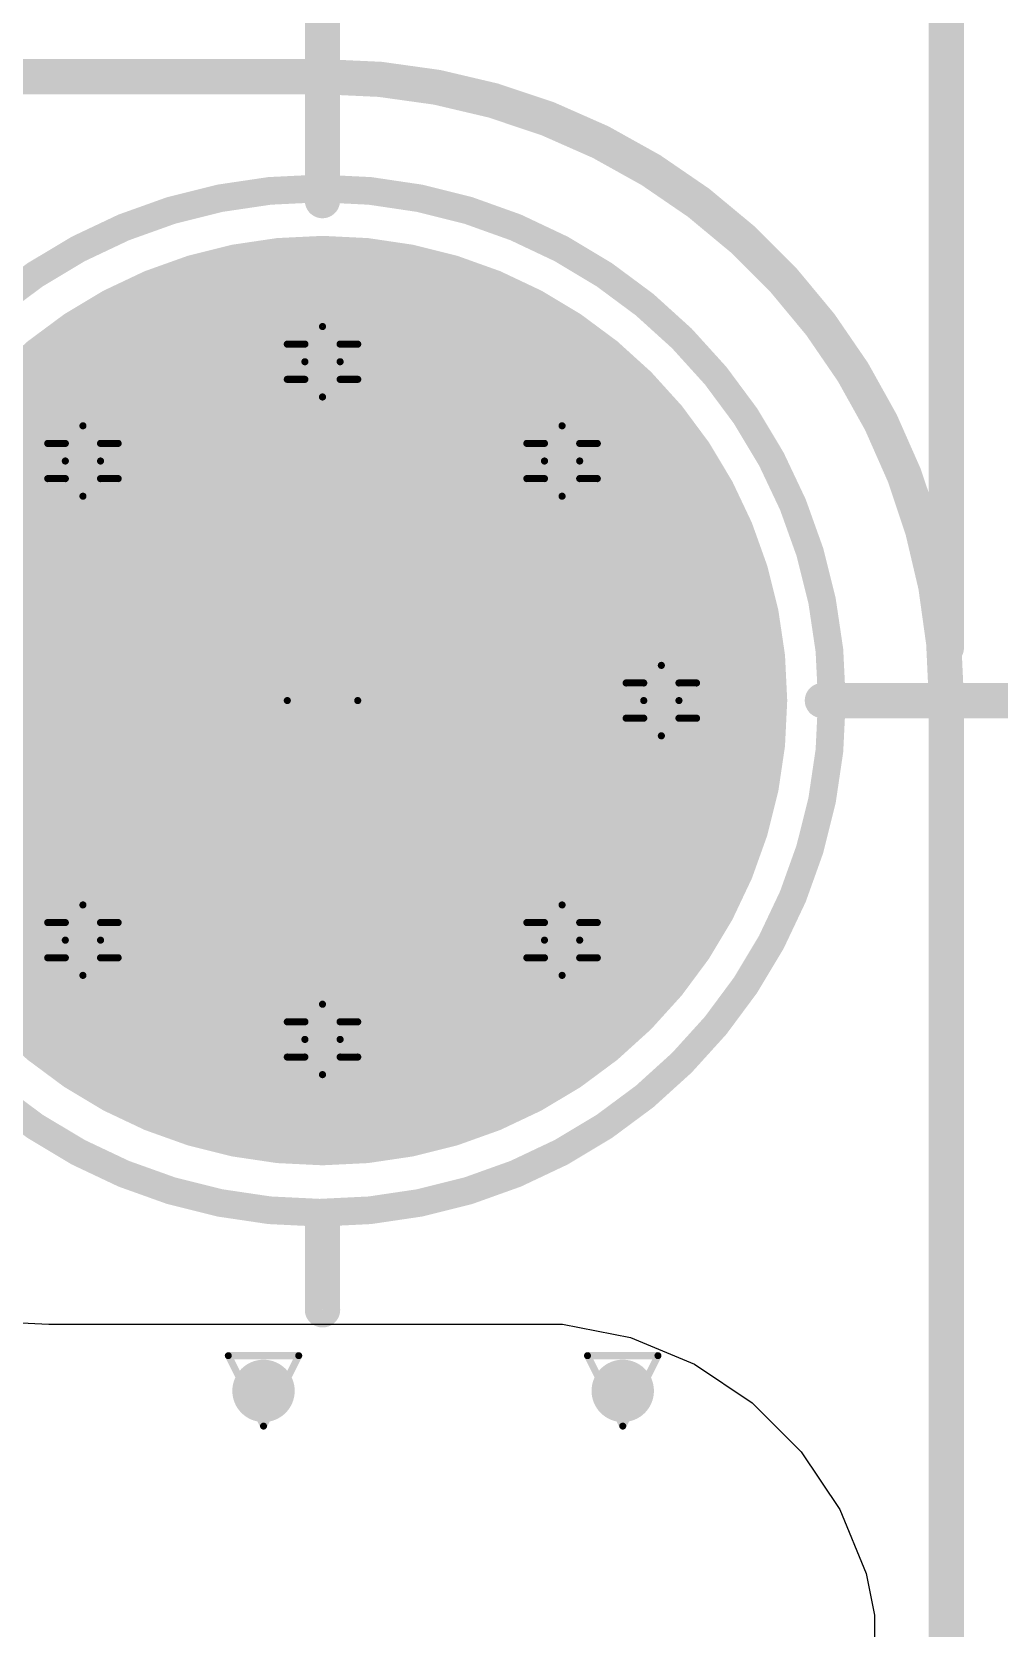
# Model space of a CAD drawing. Header units: millimetres. Extents: x 80 to 220, y 44 to 120.
# Drawn here: x 148.22 to 155.19, y 98.75 to 110.27 of the extents above; entities that cross this region are included whole.
import ezdxf

# ---------------------------------------------------------------- set-up
doc = ezdxf.new("R2010")
doc.units = ezdxf.units.MM
for name, color, linetype in [('BottomLayer', 5, 'Continuous'), ('BottomSolder', 6, 'Continuous'), ('DrillDrawing', 1, 'Continuous'), ('KeepOutLayer', 6, 'Continuous'), ('MultiLayer', 9, 'Continuous'), ('PadHoleLayer', 156, 'Continuous'), ('TopLayer', 1, 'Continuous'), ('TopOverlay', 2, 'Continuous'), ('TopSolder', 216, 'Continuous'), ('ViaHoleLayer', 16, 'Continuous')]:
    doc.layers.add(name, color=color, linetype=linetype)

# ---------------------------------------------------------------- blocks, each defined once
blk = doc.blocks.new('PAD_81')
at = {"layer": 'BottomLayer', "const_width": 3.25}
blk.add_lwpolyline([(-1.625, 0, 1), (1.625, 0, 1)], format="xyb", close=True, dxfattribs=at)
at = {"layer": 'BottomSolder', "const_width": 3.352}
blk.add_lwpolyline([(-1.676, 0, 1), (1.676, 0, 1)], format="xyb", close=True, dxfattribs=at)
at = {"layer": 'MultiLayer', "const_width": 3.25}
blk.add_lwpolyline([(-1.625, 0, 1), (1.625, 0, 1)], format="xyb", close=True, dxfattribs=at)
at = {"layer": 'PadHoleLayer', "const_width": 1.7}
blk.add_lwpolyline([(-0.85, 0, 1), (0.85, 0, 1)], format="xyb", close=True, dxfattribs=at)
at = {"layer": 'TopLayer', "const_width": 3.25}
blk.add_lwpolyline([(-1.625, 0, 1), (1.625, 0, 1)], format="xyb", close=True, dxfattribs=at)
at = {"layer": 'TopOverlay', "const_width": 0.254}
for points in [[(0, 3.734), (0, 4.394)], [(-4.42, 0), (-3.759, 0)], [(3.674, 0), (4.334, 0)], [(0, -4.394), (0, -3.734)]]:
    blk.add_lwpolyline(points, dxfattribs=at)
at = {"layer": 'TopOverlay'}
for points, const_width in [([(-0.064, 4.394, 1), (0.064, 4.394, 1)], 0.127), ([(-0.064, 3.734, 1), (0.064, 3.734, 1)], 0.127), ([(3.674, 0, 1), (-3.714, 0, 1)], 0.2), ([(-4.483, 0, 1), (-4.356, 0, 1)], 0.127), ([(-3.823, 0, 1), (-3.696, 0, 1)], 0.127), ([(3.61, 0, 1), (3.737, 0, 1)], 0.127), ([(4.271, 0, 1), (4.398, 0, 1)], 0.127), ([(-3.764, 0, 1), (-3.664, 0, 1)], 0.1), ([(3.624, 0, 1), (3.724, 0, 1)], 0.1), ([(-0.064, -3.734, 1), (0.064, -3.734, 1)], 0.127), ([(-0.064, -4.394, 1), (0.064, -4.394, 1)], 0.127)]:
    blk.add_lwpolyline(points, format="xyb", close=True, dxfattribs=dict(at, const_width=const_width))
at = {"layer": 'TopSolder', "const_width": 3.352}
blk.add_lwpolyline([(-1.676, 0, 1), (1.676, 0, 1)], format="xyb", close=True, dxfattribs=at)

msp = doc.modelspace()

# ---------------------------------------------------------------- linework, layer by layer
at = {"layer": 'BottomLayer'}
for p, q in [((148.089, 100.958), (148.338, 100.946)), ((148.338, 100.946), (152.043, 100.946)), ((152.043, 100.946), (152.534, 100.849)), ((152.534, 100.849), (152.996, 100.657)), ((152.996, 100.657), (153.412, 100.379)), ((153.412, 100.379), (153.766, 100.025)), ((153.766, 100.025), (154.044, 99.609)), ((154.044, 99.609), (154.235, 99.147)), ((154.235, 99.147), (154.295, 98.846)), ((154.295, 98.846), (154.295, 61.035))]:
    msp.add_line(p, q, dxfattribs=at)
at = {"layer": 'BottomLayer', "const_width": 0.225}
for points in [[(149.775, 100.464, 1), (150, 100.464, 1)], [(152.366, 100.464, 1), (152.591, 100.464, 1)]]:
    msp.add_lwpolyline(points, format="xyb", close=True, dxfattribs=at)
at = {"layer": 'DrillDrawing', "const_width": 0.0508}
for points in [[(150.186, 108.014), (150.313, 108.141)], [(150.313, 108.141), (150.44, 108.014)], [(150.059, 108.014), (150.186, 107.887)], [(150.059, 108.014), (150.186, 108.014)], [(150.44, 108.014), (150.567, 108.014)], [(150.44, 107.887), (150.567, 108.014)], [(150.059, 107.76), (150.186, 107.887)], [(150.44, 107.887), (150.567, 107.76)], [(150.059, 107.76), (150.186, 107.76)], [(150.186, 107.76), (150.313, 107.633)], [(150.313, 107.633), (150.44, 107.76)], [(150.44, 107.76), (150.567, 107.76)], [(148.458, 107.298), (148.585, 107.425)], [(148.585, 107.425), (148.712, 107.298)], [(151.914, 107.298), (152.041, 107.425)], [(152.041, 107.425), (152.168, 107.298)], [(148.331, 107.298), (148.458, 107.171)], [(148.331, 107.298), (148.458, 107.298)], [(148.712, 107.298), (148.839, 107.298)], [(148.712, 107.171), (148.839, 107.298)], [(151.787, 107.298), (151.914, 107.171)], [(151.787, 107.298), (151.914, 107.298)], [(152.168, 107.298), (152.295, 107.298)], [(152.168, 107.171), (152.295, 107.298)], [(148.331, 107.044), (148.458, 107.171)], [(148.712, 107.171), (148.839, 107.044)], [(151.787, 107.044), (151.914, 107.171)], [(152.168, 107.171), (152.295, 107.044)], [(148.331, 107.044), (148.458, 107.044)], [(148.458, 107.044), (148.585, 106.917)], [(148.585, 106.917), (148.712, 107.044)], [(148.712, 107.044), (148.839, 107.044)], [(151.787, 107.044), (151.914, 107.044)], [(151.914, 107.044), (152.041, 106.917)], [(152.041, 106.917), (152.168, 107.044)], [(152.168, 107.044), (152.295, 107.044)], [(152.63, 105.57), (152.757, 105.697)], [(152.757, 105.697), (152.884, 105.57)], [(152.503, 105.57), (152.63, 105.443)], [(152.503, 105.57), (152.63, 105.57)], [(152.884, 105.57), (153.011, 105.57)], [(152.884, 105.443), (153.011, 105.57)], [(152.503, 105.316), (152.63, 105.443)], [(152.884, 105.443), (153.011, 105.316)], [(152.503, 105.316), (152.63, 105.316)], [(152.63, 105.316), (152.757, 105.189)], [(152.757, 105.189), (152.884, 105.316)], [(152.884, 105.316), (153.011, 105.316)], [(148.458, 103.842), (148.585, 103.969)], [(148.585, 103.969), (148.712, 103.842)], [(151.914, 103.842), (152.041, 103.969)], [(152.041, 103.969), (152.168, 103.842)], [(148.331, 103.842), (148.458, 103.715)], [(148.331, 103.842), (148.458, 103.842)], [(148.712, 103.842), (148.839, 103.842)], [(148.712, 103.715), (148.839, 103.842)], [(151.787, 103.842), (151.914, 103.715)], [(151.787, 103.842), (151.914, 103.842)], [(152.168, 103.842), (152.295, 103.842)], [(152.168, 103.715), (152.295, 103.842)], [(148.331, 103.588), (148.458, 103.715)], [(148.712, 103.715), (148.839, 103.588)], [(151.787, 103.588), (151.914, 103.715)], [(152.168, 103.715), (152.295, 103.588)], [(148.331, 103.588), (148.458, 103.588)], [(148.458, 103.588), (148.585, 103.461)], [(148.585, 103.461), (148.712, 103.588)], [(148.712, 103.588), (148.839, 103.588)], [(151.787, 103.588), (151.914, 103.588)], [(151.914, 103.588), (152.041, 103.461)], [(152.041, 103.461), (152.168, 103.588)], [(152.168, 103.588), (152.295, 103.588)], [(150.186, 103.126), (150.313, 103.253)], [(150.313, 103.253), (150.44, 103.126)], [(150.059, 103.126), (150.186, 102.999)], [(150.059, 103.126), (150.186, 103.126)], [(150.44, 103.126), (150.567, 103.126)], [(150.44, 102.999), (150.567, 103.126)], [(150.059, 102.872), (150.186, 102.999)], [(150.44, 102.999), (150.567, 102.872)], [(150.059, 102.872), (150.186, 102.872)], [(150.186, 102.872), (150.313, 102.745)], [(150.313, 102.745), (150.44, 102.872)], [(150.44, 102.872), (150.567, 102.872)], [(149.634, 100.718), (150.142, 100.718)], [(149.634, 100.718), (149.888, 100.21)], [(149.888, 100.21), (150.142, 100.718)], [(152.225, 100.718), (152.733, 100.718)], [(152.225, 100.718), (152.479, 100.21)], [(152.479, 100.21), (152.733, 100.718)]]:
    msp.add_lwpolyline(points, dxfattribs=at)
at = {"layer": 'DrillDrawing'}
for points, const_width in [([(150.3, 108.141, 1), (150.326, 108.141, 1)], 0.0254), ([(150.3, 108.141, 1), (150.326, 108.141, 1)], 0.0254), ([(150.046, 108.014, 1), (150.072, 108.014, 1)], 0.0254), ([(150.046, 108.014, 1), (150.072, 108.014, 1)], 0.0254), ([(150.173, 108.014, 1), (150.199, 108.014, 1)], 0.0254), ([(150.173, 108.014, 1), (150.199, 108.014, 1)], 0.0254), ([(150.427, 108.014, 1), (150.453, 108.014, 1)], 0.0254), ([(150.427, 108.014, 1), (150.453, 108.014, 1)], 0.0254), ([(150.554, 108.014, 1), (150.58, 108.014, 1)], 0.0254), ([(150.554, 108.014, 1), (150.58, 108.014, 1)], 0.0254), ([(150.173, 107.887, 1), (150.199, 107.887, 1)], 0.0254), ([(150.173, 107.887, 1), (150.199, 107.887, 1)], 0.0254), ([(150.427, 107.887, 1), (150.453, 107.887, 1)], 0.0254), ([(150.427, 107.887, 1), (150.453, 107.887, 1)], 0.0254), ([(150.046, 107.76, 1), (150.072, 107.76, 1)], 0.0254), ([(150.046, 107.76, 1), (150.072, 107.76, 1)], 0.0254), ([(150.173, 107.76, 1), (150.199, 107.76, 1)], 0.0254), ([(150.173, 107.76, 1), (150.199, 107.76, 1)], 0.0254), ([(150.427, 107.76, 1), (150.453, 107.76, 1)], 0.0254), ([(150.427, 107.76, 1), (150.453, 107.76, 1)], 0.0254), ([(150.554, 107.76, 1), (150.58, 107.76, 1)], 0.0254), ([(150.554, 107.76, 1), (150.58, 107.76, 1)], 0.0254), ([(150.3, 107.633, 1), (150.326, 107.633, 1)], 0.0254), ([(150.3, 107.633, 1), (150.326, 107.633, 1)], 0.0254), ([(148.572, 107.425, 1), (148.598, 107.425, 1)], 0.0254), ([(148.572, 107.425, 1), (148.598, 107.425, 1)], 0.0254), ([(152.028, 107.425, 1), (152.054, 107.425, 1)], 0.0254), ([(152.028, 107.425, 1), (152.054, 107.425, 1)], 0.0254), ([(148.318, 107.298, 1), (148.344, 107.298, 1)], 0.0254), ([(148.318, 107.298, 1), (148.344, 107.298, 1)], 0.0254), ([(148.445, 107.298, 1), (148.471, 107.298, 1)], 0.0254), ([(148.445, 107.298, 1), (148.471, 107.298, 1)], 0.0254), ([(148.699, 107.298, 1), (148.725, 107.298, 1)], 0.0254), ([(148.699, 107.298, 1), (148.725, 107.298, 1)], 0.0254), ([(148.826, 107.298, 1), (148.852, 107.298, 1)], 0.0254), ([(148.826, 107.298, 1), (148.852, 107.298, 1)], 0.0254), ([(151.774, 107.298, 1), (151.8, 107.298, 1)], 0.0254), ([(151.774, 107.298, 1), (151.8, 107.298, 1)], 0.0254), ([(151.901, 107.298, 1), (151.927, 107.298, 1)], 0.0254), ([(151.901, 107.298, 1), (151.927, 107.298, 1)], 0.0254), ([(152.155, 107.298, 1), (152.181, 107.298, 1)], 0.0254), ([(152.155, 107.298, 1), (152.181, 107.298, 1)], 0.0254), ([(152.282, 107.298, 1), (152.308, 107.298, 1)], 0.0254), ([(152.282, 107.298, 1), (152.308, 107.298, 1)], 0.0254), ([(148.445, 107.171, 1), (148.471, 107.171, 1)], 0.0254), ([(148.445, 107.171, 1), (148.471, 107.171, 1)], 0.0254), ([(148.699, 107.171, 1), (148.725, 107.171, 1)], 0.0254), ([(148.699, 107.171, 1), (148.725, 107.171, 1)], 0.0254), ([(151.901, 107.171, 1), (151.927, 107.171, 1)], 0.0254), ([(151.901, 107.171, 1), (151.927, 107.171, 1)], 0.0254), ([(152.155, 107.171, 1), (152.181, 107.171, 1)], 0.0254), ([(152.155, 107.171, 1), (152.181, 107.171, 1)], 0.0254), ([(148.318, 107.044, 1), (148.344, 107.044, 1)], 0.0254), ([(148.318, 107.044, 1), (148.344, 107.044, 1)], 0.0254), ([(148.445, 107.044, 1), (148.471, 107.044, 1)], 0.0254), ([(148.445, 107.044, 1), (148.471, 107.044, 1)], 0.0254), ([(148.699, 107.044, 1), (148.725, 107.044, 1)], 0.0254), ([(148.699, 107.044, 1), (148.725, 107.044, 1)], 0.0254), ([(148.826, 107.044, 1), (148.852, 107.044, 1)], 0.0254), ([(148.826, 107.044, 1), (148.852, 107.044, 1)], 0.0254), ([(151.774, 107.044, 1), (151.8, 107.044, 1)], 0.0254), ([(151.774, 107.044, 1), (151.8, 107.044, 1)], 0.0254), ([(151.901, 107.044, 1), (151.927, 107.044, 1)], 0.0254), ([(151.901, 107.044, 1), (151.927, 107.044, 1)], 0.0254), ([(152.155, 107.044, 1), (152.181, 107.044, 1)], 0.0254), ([(152.155, 107.044, 1), (152.181, 107.044, 1)], 0.0254), ([(152.282, 107.044, 1), (152.308, 107.044, 1)], 0.0254), ([(152.282, 107.044, 1), (152.308, 107.044, 1)], 0.0254), ([(148.572, 106.917, 1), (148.598, 106.917, 1)], 0.0254), ([(148.572, 106.917, 1), (148.598, 106.917, 1)], 0.0254), ([(152.028, 106.917, 1), (152.054, 106.917, 1)], 0.0254), ([(152.028, 106.917, 1), (152.054, 106.917, 1)], 0.0254), ([(150.567, 105.443, 1), (150.059, 105.443, 1)], 0.0508), ([(152.744, 105.697, 1), (152.77, 105.697, 1)], 0.0254), ([(152.744, 105.697, 1), (152.77, 105.697, 1)], 0.0254), ([(152.49, 105.57, 1), (152.516, 105.57, 1)], 0.0254), ([(152.49, 105.57, 1), (152.516, 105.57, 1)], 0.0254), ([(152.617, 105.57, 1), (152.643, 105.57, 1)], 0.0254), ([(152.617, 105.57, 1), (152.643, 105.57, 1)], 0.0254), ([(152.871, 105.57, 1), (152.897, 105.57, 1)], 0.0254), ([(152.871, 105.57, 1), (152.897, 105.57, 1)], 0.0254), ([(152.998, 105.57, 1), (153.024, 105.57, 1)], 0.0254), ([(152.998, 105.57, 1), (153.024, 105.57, 1)], 0.0254), ([(150.046, 105.443, 1), (150.072, 105.443, 1)], 0.0254), ([(150.554, 105.443, 1), (150.58, 105.443, 1)], 0.0254), ([(152.617, 105.443, 1), (152.643, 105.443, 1)], 0.0254), ([(152.617, 105.443, 1), (152.643, 105.443, 1)], 0.0254), ([(152.871, 105.443, 1), (152.897, 105.443, 1)], 0.0254), ([(152.871, 105.443, 1), (152.897, 105.443, 1)], 0.0254), ([(152.49, 105.316, 1), (152.516, 105.316, 1)], 0.0254), ([(152.49, 105.316, 1), (152.516, 105.316, 1)], 0.0254), ([(152.617, 105.316, 1), (152.643, 105.316, 1)], 0.0254), ([(152.617, 105.316, 1), (152.643, 105.316, 1)], 0.0254), ([(152.871, 105.316, 1), (152.897, 105.316, 1)], 0.0254), ([(152.871, 105.316, 1), (152.897, 105.316, 1)], 0.0254), ([(152.998, 105.316, 1), (153.024, 105.316, 1)], 0.0254), ([(152.998, 105.316, 1), (153.024, 105.316, 1)], 0.0254), ([(152.744, 105.189, 1), (152.77, 105.189, 1)], 0.0254), ([(152.744, 105.189, 1), (152.77, 105.189, 1)], 0.0254), ([(148.572, 103.969, 1), (148.598, 103.969, 1)], 0.0254), ([(148.572, 103.969, 1), (148.598, 103.969, 1)], 0.0254), ([(152.028, 103.969, 1), (152.054, 103.969, 1)], 0.0254), ([(152.028, 103.969, 1), (152.054, 103.969, 1)], 0.0254), ([(148.318, 103.842, 1), (148.344, 103.842, 1)], 0.0254), ([(148.318, 103.842, 1), (148.344, 103.842, 1)], 0.0254), ([(148.445, 103.842, 1), (148.471, 103.842, 1)], 0.0254), ([(148.445, 103.842, 1), (148.471, 103.842, 1)], 0.0254), ([(148.699, 103.842, 1), (148.725, 103.842, 1)], 0.0254), ([(148.699, 103.842, 1), (148.725, 103.842, 1)], 0.0254), ([(148.826, 103.842, 1), (148.852, 103.842, 1)], 0.0254), ([(148.826, 103.842, 1), (148.852, 103.842, 1)], 0.0254), ([(151.774, 103.842, 1), (151.8, 103.842, 1)], 0.0254), ([(151.774, 103.842, 1), (151.8, 103.842, 1)], 0.0254), ([(151.901, 103.842, 1), (151.927, 103.842, 1)], 0.0254), ([(151.901, 103.842, 1), (151.927, 103.842, 1)], 0.0254), ([(152.155, 103.842, 1), (152.181, 103.842, 1)], 0.0254), ([(152.155, 103.842, 1), (152.181, 103.842, 1)], 0.0254), ([(152.282, 103.842, 1), (152.308, 103.842, 1)], 0.0254), ([(152.282, 103.842, 1), (152.308, 103.842, 1)], 0.0254), ([(148.445, 103.715, 1), (148.471, 103.715, 1)], 0.0254), ([(148.445, 103.715, 1), (148.471, 103.715, 1)], 0.0254), ([(148.699, 103.715, 1), (148.725, 103.715, 1)], 0.0254), ([(148.699, 103.715, 1), (148.725, 103.715, 1)], 0.0254), ([(151.901, 103.715, 1), (151.927, 103.715, 1)], 0.0254), ([(151.901, 103.715, 1), (151.927, 103.715, 1)], 0.0254), ([(152.155, 103.715, 1), (152.181, 103.715, 1)], 0.0254), ([(152.155, 103.715, 1), (152.181, 103.715, 1)], 0.0254), ([(148.318, 103.588, 1), (148.344, 103.588, 1)], 0.0254), ([(148.318, 103.588, 1), (148.344, 103.588, 1)], 0.0254), ([(148.445, 103.588, 1), (148.471, 103.588, 1)], 0.0254), ([(148.445, 103.588, 1), (148.471, 103.588, 1)], 0.0254), ([(148.699, 103.588, 1), (148.725, 103.588, 1)], 0.0254), ([(148.699, 103.588, 1), (148.725, 103.588, 1)], 0.0254), ([(148.826, 103.588, 1), (148.852, 103.588, 1)], 0.0254), ([(148.826, 103.588, 1), (148.852, 103.588, 1)], 0.0254), ([(151.774, 103.588, 1), (151.8, 103.588, 1)], 0.0254), ([(151.774, 103.588, 1), (151.8, 103.588, 1)], 0.0254), ([(151.901, 103.588, 1), (151.927, 103.588, 1)], 0.0254), ([(151.901, 103.588, 1), (151.927, 103.588, 1)], 0.0254), ([(152.155, 103.588, 1), (152.181, 103.588, 1)], 0.0254), ([(152.155, 103.588, 1), (152.181, 103.588, 1)], 0.0254), ([(152.282, 103.588, 1), (152.308, 103.588, 1)], 0.0254), ([(152.282, 103.588, 1), (152.308, 103.588, 1)], 0.0254), ([(148.572, 103.461, 1), (148.598, 103.461, 1)], 0.0254), ([(148.572, 103.461, 1), (148.598, 103.461, 1)], 0.0254), ([(152.028, 103.461, 1), (152.054, 103.461, 1)], 0.0254), ([(152.028, 103.461, 1), (152.054, 103.461, 1)], 0.0254), ([(150.3, 103.253, 1), (150.326, 103.253, 1)], 0.0254), ([(150.3, 103.253, 1), (150.326, 103.253, 1)], 0.0254), ([(150.046, 103.126, 1), (150.072, 103.126, 1)], 0.0254), ([(150.046, 103.126, 1), (150.072, 103.126, 1)], 0.0254), ([(150.173, 103.126, 1), (150.199, 103.126, 1)], 0.0254), ([(150.173, 103.126, 1), (150.199, 103.126, 1)], 0.0254), ([(150.427, 103.126, 1), (150.453, 103.126, 1)], 0.0254), ([(150.427, 103.126, 1), (150.453, 103.126, 1)], 0.0254), ([(150.554, 103.126, 1), (150.58, 103.126, 1)], 0.0254), ([(150.554, 103.126, 1), (150.58, 103.126, 1)], 0.0254), ([(150.173, 102.999, 1), (150.199, 102.999, 1)], 0.0254), ([(150.173, 102.999, 1), (150.199, 102.999, 1)], 0.0254), ([(150.427, 102.999, 1), (150.453, 102.999, 1)], 0.0254), ([(150.427, 102.999, 1), (150.453, 102.999, 1)], 0.0254), ([(150.046, 102.872, 1), (150.072, 102.872, 1)], 0.0254), ([(150.046, 102.872, 1), (150.072, 102.872, 1)], 0.0254), ([(150.173, 102.872, 1), (150.199, 102.872, 1)], 0.0254), ([(150.173, 102.872, 1), (150.199, 102.872, 1)], 0.0254), ([(150.427, 102.872, 1), (150.453, 102.872, 1)], 0.0254), ([(150.427, 102.872, 1), (150.453, 102.872, 1)], 0.0254), ([(150.554, 102.872, 1), (150.58, 102.872, 1)], 0.0254), ([(150.554, 102.872, 1), (150.58, 102.872, 1)], 0.0254), ([(150.3, 102.745, 1), (150.326, 102.745, 1)], 0.0254), ([(150.3, 102.745, 1), (150.326, 102.745, 1)], 0.0254), ([(149.621, 100.718, 1), (149.646, 100.718, 1)], 0.0254), ([(149.621, 100.718, 1), (149.646, 100.718, 1)], 0.0254), ([(150.129, 100.718, 1), (150.154, 100.718, 1)], 0.0254), ([(150.129, 100.718, 1), (150.154, 100.718, 1)], 0.0254), ([(152.212, 100.718, 1), (152.237, 100.718, 1)], 0.0254), ([(152.212, 100.718, 1), (152.237, 100.718, 1)], 0.0254), ([(152.72, 100.718, 1), (152.745, 100.718, 1)], 0.0254), ([(152.72, 100.718, 1), (152.745, 100.718, 1)], 0.0254), ([(149.875, 100.21, 1), (149.9, 100.21, 1)], 0.0254), ([(149.875, 100.21, 1), (149.9, 100.21, 1)], 0.0254), ([(152.466, 100.21, 1), (152.491, 100.21, 1)], 0.0254), ([(152.466, 100.21, 1), (152.491, 100.21, 1)], 0.0254)]:
    msp.add_lwpolyline(points, format="xyb", close=True, dxfattribs=dict(at, const_width=const_width))
at = {"layer": 'KeepOutLayer', "const_width": 0.254}
for points in [[(84.813, 109.943), (150.313, 109.943)], [(154.813, 105.443), (154.813, 54.443)]]:
    msp.add_lwpolyline(points, dxfattribs=at)
at = {"layer": 'KeepOutLayer', "const_width": 0.127}
for points in [[(150.25, 109.943, 1), (150.377, 109.943, 1)], [(150.25, 109.943, 1), (150.377, 109.943, 1)], [(154.749, 105.443, 1), (154.876, 105.443, 1)], [(154.75, 105.443, 1), (154.877, 105.443, 1)]]:
    msp.add_lwpolyline(points, format="xyb", close=True, dxfattribs=at)
at = {"layer": 'KeepOutLayer', "const_width": 0.254}
msp.add_lwpolyline([(150.313, 109.943, -0.414214), (154.813, 105.443)], format="xyb", dxfattribs=at)
at = {"layer": 'MultiLayer', "const_width": 0.225}
for points in [[(149.775, 100.464, 1), (150, 100.464, 1)], [(152.366, 100.464, 1), (152.591, 100.464, 1)]]:
    msp.add_lwpolyline(points, format="xyb", close=True, dxfattribs=at)
at = {"layer": 'TopLayer'}
for p, q in [((148.089, 100.958), (148.338, 100.946)), ((148.338, 100.946), (152.043, 100.946)), ((152.043, 100.946), (152.534, 100.849)), ((152.534, 100.849), (152.996, 100.657)), ((152.996, 100.657), (153.412, 100.379)), ((153.412, 100.379), (153.766, 100.025)), ((153.766, 100.025), (154.044, 99.609)), ((154.044, 99.609), (154.235, 99.147)), ((154.235, 99.147), (154.295, 98.846)), ((154.295, 98.846), (154.295, 87.672))]:
    msp.add_line(p, q, dxfattribs=at)
at = {"layer": 'TopLayer', "const_width": 0.225}
for points in [[(149.775, 100.464, 1), (150, 100.464, 1)], [(152.366, 100.464, 1), (152.591, 100.464, 1)]]:
    msp.add_lwpolyline(points, format="xyb", close=True, dxfattribs=at)
at = {"layer": 'TopOverlay', "const_width": 0.254}
for points in [[(150.313, 109.049), (150.313, 117.964)], [(150.313, 109.049), (150.313, 117.964)], [(154.813, 105.824), (154.813, 117.964)], [(153.919, 105.443), (166.652, 105.443)]]:
    msp.add_lwpolyline(points, dxfattribs=at)
at = {"layer": 'TopOverlay', "const_width": 0.127}
for points in [[(150.249, 109.049, 1), (150.376, 109.049, 1)], [(150.249, 109.049, 1), (150.376, 109.049, 1)], [(154.749, 105.824, 1), (154.876, 105.824, 1)], [(153.855, 105.443, 1), (153.982, 105.443, 1)]]:
    msp.add_lwpolyline(points, format="xyb", close=True, dxfattribs=at)
at = {"layer": 'ViaHoleLayer', "const_width": 0.1}
for points in [[(149.838, 100.464, 1), (149.938, 100.464, 1)], [(152.429, 100.464, 1), (152.529, 100.464, 1)]]:
    msp.add_lwpolyline(points, format="xyb", close=True, dxfattribs=at)

# ---------------------------------------------------------------- block references
msp.add_blockref('PAD_81', (150.313, 105.443))

doc.saveas('drawing.dxf')
